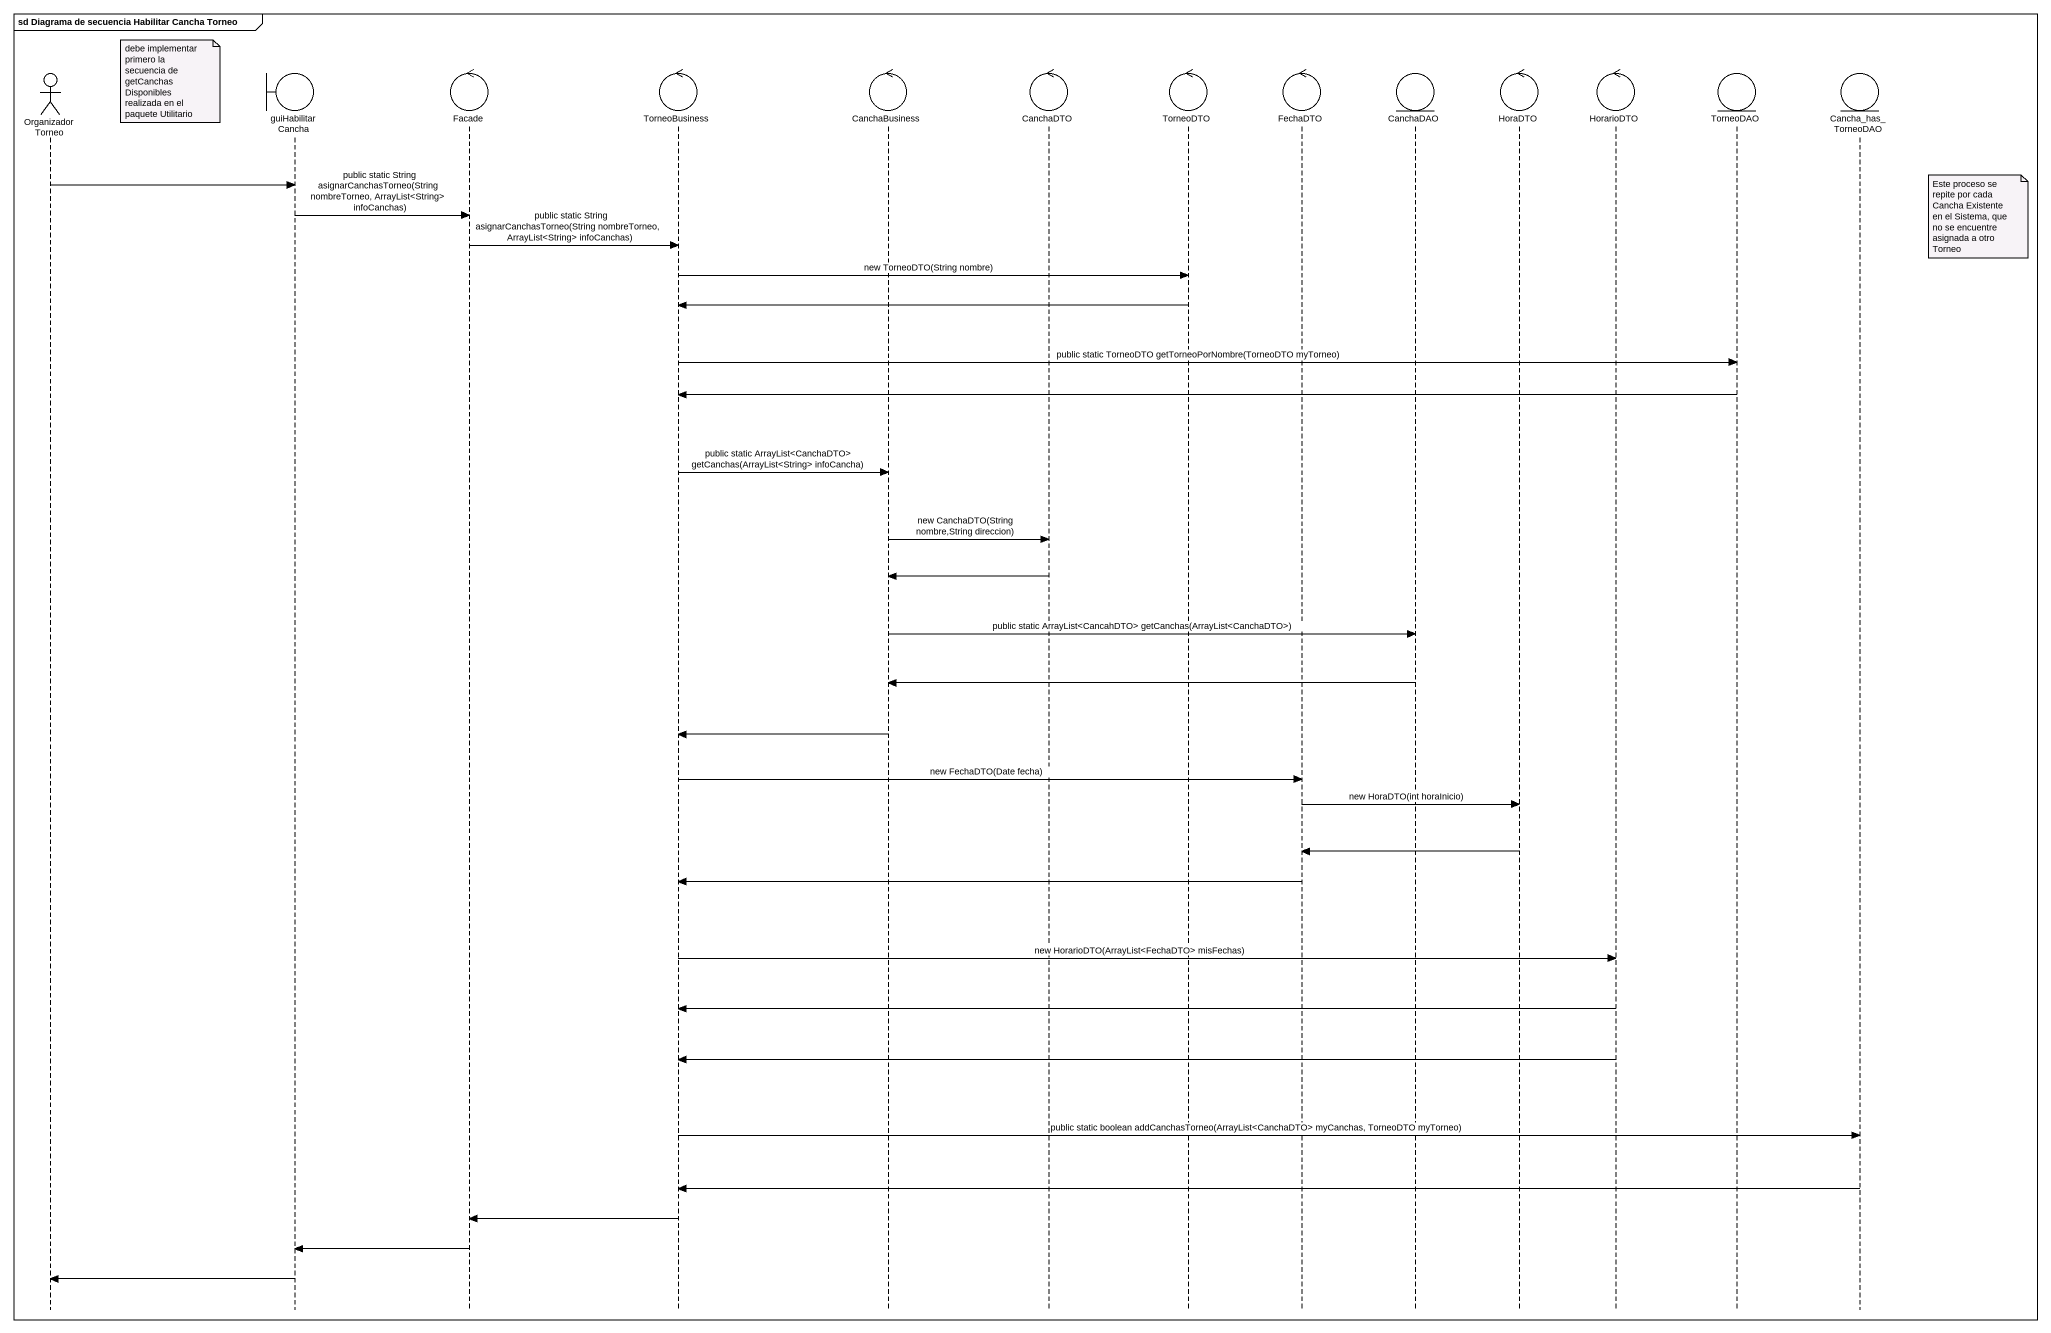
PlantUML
@startuml
mainframe sd Diagrama de secuencia Habilitar Cancha Torneo
hide footbox
actor OrganizadorTorneo
boundary guiHabilitarCancha
control Facade
control TorneoBusiness
control CanchaBusiness
control CanchaDTO
control TorneoDTO
control FechaDTO
entity CanchaDAO
control HoraDTO
control HorarioDTO
entity TorneoDAO
entity Cancha_has_TorneoDAO

note right of OrganizadorTorneo : debe implementar primero la secuencia de getCanchasDisponibles realizada en el paquete Utilitario
OrganizadorTorneo -> guiHabilitarCancha
guiHabilitarCancha -> Facade : public static String asignarCanchasTorneo(String nombreTorneo, ArrayList<String> infoCanchas)
note right of Cancha_has_TorneoDAO : Este proceso se repite por cada Cancha Existente en el Sistema, que no se encuentre asignada a otro Torneo
Facade -> TorneoBusiness : public static String asignarCanchasTorneo(String nombreTorneo, ArrayList<String> infoCanchas)
TorneoBusiness -> TorneoDTO : new TorneoDTO(String nombre)
TorneoDTO -> TorneoBusiness
TorneoBusiness -> TorneoDAO : public static TorneoDTO getTorneoPorNombre(TorneoDTO myTorneo)
TorneoDAO -> TorneoBusiness
TorneoBusiness -> CanchaBusiness : public static ArrayList<CanchaDTO> getCanchas(ArrayList<String> infoCancha)
CanchaBusiness -> CanchaDTO : new CanchaDTO(String nombre,String direccion)
CanchaDTO -> CanchaBusiness
CanchaBusiness -> CanchaDAO : public static ArrayList<CancahDTO> getCanchas(ArrayList<CanchaDTO>)
CanchaDAO -> CanchaBusiness
CanchaBusiness -> TorneoBusiness
TorneoBusiness -> FechaDTO : new FechaDTO(Date fecha)
FechaDTO -> HoraDTO : new HoraDTO(int horaInicio)
HoraDTO -> FechaDTO
FechaDTO -> TorneoBusiness
TorneoBusiness -> HorarioDTO : new HorarioDTO(ArrayList<FechaDTO> misFechas)
HorarioDTO -> TorneoBusiness
HorarioDTO -> TorneoBusiness
TorneoBusiness -> Cancha_has_TorneoDAO : public static boolean addCanchasTorneo(ArrayList<CanchaDTO> myCanchas, TorneoDTO myTorneo)
Cancha_has_TorneoDAO -> TorneoBusiness
TorneoBusiness -> Facade
Facade -> guiHabilitarCancha
guiHabilitarCancha -> OrganizadorTorneo
@enduml
